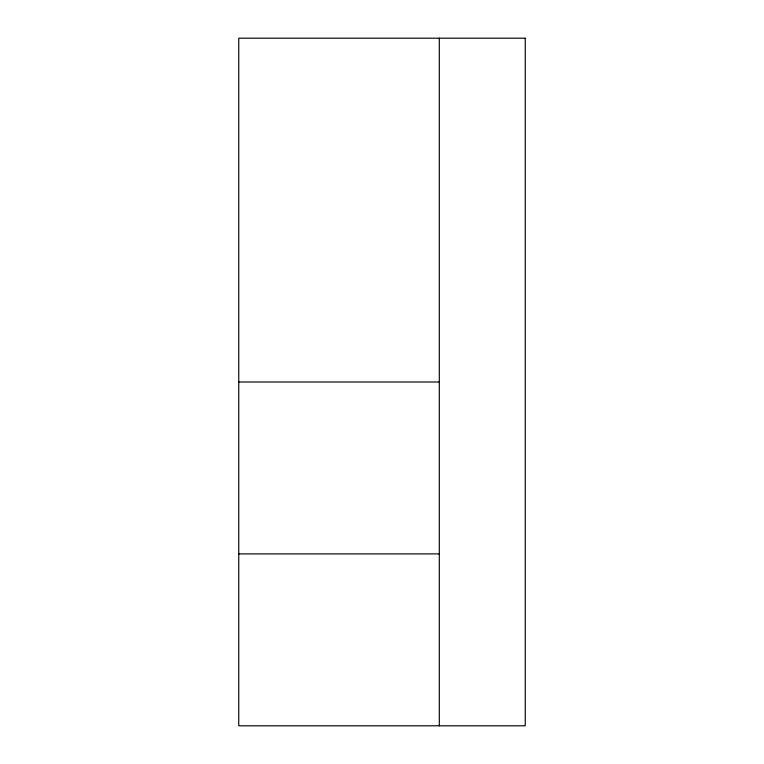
<?xml version="1.0" encoding="UTF-8"?>
<svg xmlns="http://www.w3.org/2000/svg" width="764" height="764" viewBox="0 0 764 764"><rect width="100%" height="100%" fill="white"/><g stroke="black" fill="none" stroke-linecap="round" stroke-linejoin="round"><path stroke-width="1.15" d="M238.75 382L439.3 382M238.75 553.9L439.3 553.9M439.3 38.2L439.3 725.8M525.25 38.2L238.75 38.2L238.75 725.8L525.25 725.8L525.25 38.2"/></g></svg>
